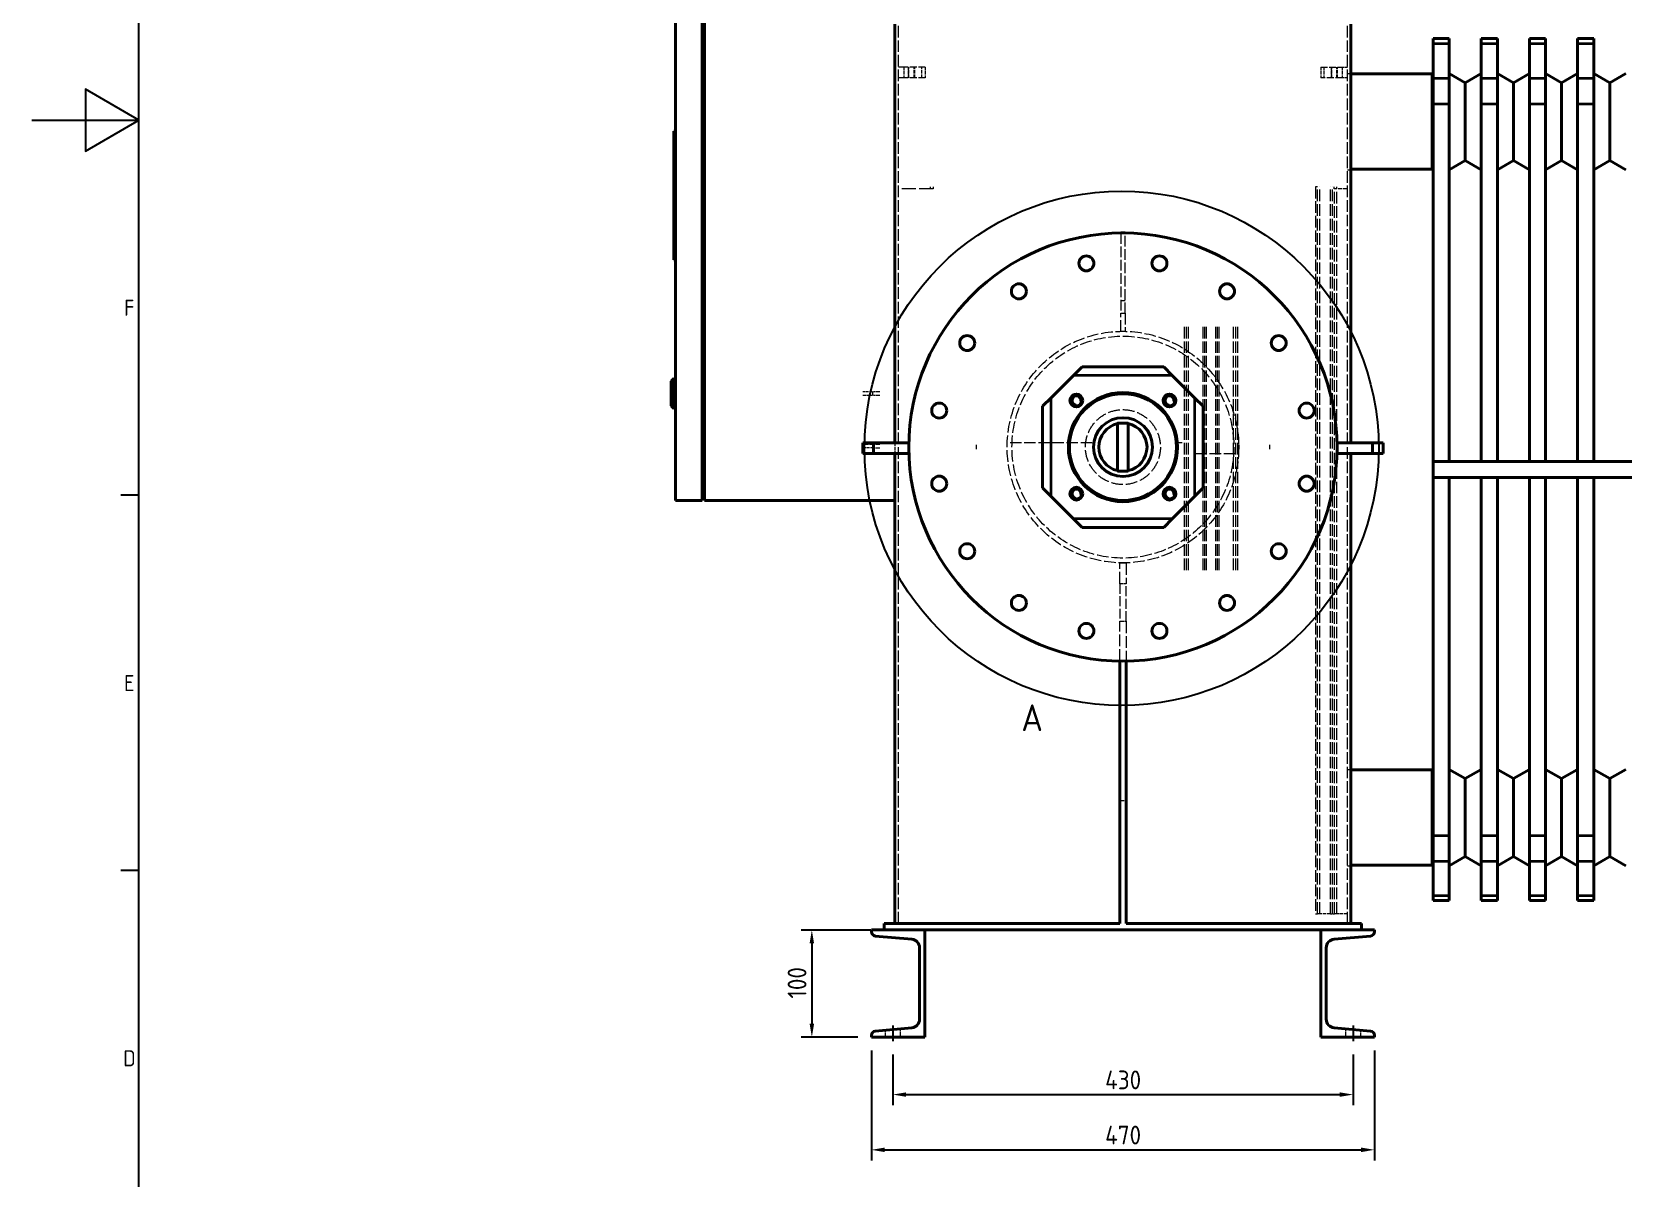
# Model space of a CAD drawing. Header units: millimetres. Extents: x 0 to 5945, y 0 to 4205.
# Drawn here: x 0 to 1487, y 1114 to 2185 of the extents above; entities that cross this region are included whole.
import ezdxf

# ---------------------------------------------------------------- set-up
doc = ezdxf.new("R2010")
doc.units = ezdxf.units.MM
doc.header["$LTSCALE"] = 5
doc.linetypes.add('CHAIN', pattern=[0.3543, 0.2362, -0.0295, 0.0591, -0.0295])
doc.linetypes.add('DASHED', pattern=[0.2067, 0.1654, -0.0413])
doc.layers.get('0').update_dxf_attribs({"color": 3, "lineweight": 25})
for name, color, linetype, lineweight in [('가려진 것(ISO)', 2, 'DASHED', 18), ('가려진 좁은 것(ISO)', 2, 'DASHED', 18), ('가시적인 것(ISO)', 3, 'Continuous', 40), ('가시적인 좁은 것(ISO)', 3, 'Continuous', 35), ('경계(ISO)', 7, 'Continuous', 25), ('상세 경계(JIS)', 7, 'Continuous', 25), ('중심선(ISO)', 1, 'Continuous', 25), ('치수(ISO)', 2, 'Continuous', 25)]:
    doc.layers.add(name, color=color, linetype=linetype, lineweight=lineweight)
doc.styles.add('문자 텍스트_PSTEK_POSCO', font='isocp.shx')
doc.styles.add('부품번호텍스트_PSTEK_POSCO', font='isocp.shx')
doc.styles.add('치수 텍스트_PSTEK_POSCO', font='isocp.shx')
doc.dimstyles.new('치수_PSTEK_POSCO', dxfattribs={"dimscale": 5, "dimtxt": 3.5, "dimasz": 2.5, "dimexe": 2, "dimexo": 2.5, "dimgap": 1, "dimtad": 1, "dimrnd": 1e-08, "dimdsep": 46, "dimtxsty": '치수 텍스트_PSTEK_POSCO', "dimcen": 0.09, "dimdle": 10, "dimclrd": 7, "dimclre": 7, "dimclrt": 2, "dimadec": 1, "dimazin": 2, "dimtfac": 1, "dimtmove": 0, "dimatfit": 3, "dimfxl": 0, "dimtolj": 1, "dimlwd": -1, "dimlwe": -1, "dimarcsym": 0})

# ---------------------------------------------------------------- blocks, each defined once
blk = doc.blocks.new('경계 Default Border')
at = {"layer": '경계(ISO)'}
for p, q in [((20, 350.42), (16.6, 350.42)), ((20, 280.33), (16.6, 280.33))]:
    blk.add_line(p, q, dxfattribs=at)
at = {"layer": '경계(ISO)', "flags": 128}
for points in [[(20, 20), (20, 821), (1169, 821), (1169, 20), (20, 20)], [(0, 420.5), (20, 420.5), (10, 426.27), (10, 414.73), (20, 420.5)]]:
    blk.add_lwpolyline(points, dxfattribs=at)
at = {"layer": '경계(ISO)', "color": 2, "char_height": 3, "attachment_point": 7, "style": '문자 텍스트_PSTEK_POSCO'}
for s, insert in [('F', (17.24, 383.96)), ('E', (17.24, 313.85)), ('D', (17.08, 243.76))]:
    blk.add_mtext(s, dxfattribs=dict(at, insert=insert))
blk = doc.blocks.new('*D30')
at = {"layer": 'Defpoints', "color": 0, "transparency": 16777216}
for p in [(784.3, 1246.1), (1254.3, 1246.1), (1254.3, 1140.8)]:
    blk.add_point(p, dxfattribs=at)
at = {"layer": '치수(ISO)', "color": 7, "transparency": 16777216}
for p, q in [((784.3, 1233.6), (784.3, 1130.8)), ((1254.3, 1233.6), (1254.3, 1130.8)), ((796.8, 1140.8), (1241.8, 1140.8))]:
    blk.add_line(p, q, dxfattribs=at)
for points in [[(796.8, 1142.9), (796.8, 1138.7), (784.3, 1140.8)], [(1241.8, 1142.9), (1241.8, 1138.7), (1254.3, 1140.8)]]:
    blk.add_solid(points, dxfattribs=at)
at = {"layer": '치수(ISO)', "color": 2, "transparency": 16777216, "insert": (1002.7, 1154.6), "char_height": 17.5, "attachment_point": 4, "style": '치수 텍스트_PSTEK_POSCO'}
blk.add_mtext('\\A1;470', dxfattribs=at)
blk = doc.blocks.new('*D31')
at = {"layer": 'Defpoints', "color": 0, "transparency": 16777216}
for p in [(796.3, 1346.1), (728.7, 1246.1), (784.3, 1246.1)]:
    blk.add_point(p, dxfattribs=at)
at = {"layer": '치수(ISO)', "color": 7, "transparency": 16777216}
for p, q in [((783.8, 1346.1), (718.7, 1346.1)), ((728.7, 1333.6), (728.7, 1258.6)), ((771.8, 1246.1), (718.7, 1246.1))]:
    blk.add_line(p, q, dxfattribs=at)
for points in [[(726.6, 1333.6), (730.8, 1333.6), (728.7, 1346.1)], [(726.6, 1258.6), (730.8, 1258.6), (728.7, 1246.1)]]:
    blk.add_solid(points, dxfattribs=at)
at = {"layer": '치수(ISO)', "color": 2, "transparency": 16777216, "insert": (714.9, 1282.1), "char_height": 17.5, "attachment_point": 4, "rotation": 90, "style": '치수 텍스트_PSTEK_POSCO'}
blk.add_mtext('\\A1;100', dxfattribs=at)
blk = doc.blocks.new('2dDetail0')
at = {"layer": '상세 경계(JIS)'}
blk.add_circle((203.61, 359.2), 48.05, dxfattribs=at)
at = {"layer": '상세 경계(JIS)', "insert": (184.88, 306.36), "char_height": 5, "attachment_point": 7, "style": '부품번호텍스트_PSTEK_POSCO'}
blk.add_mtext('A', dxfattribs=at)
blk = doc.blocks.new('*D62')
at = {"layer": 'Defpoints', "color": 0, "transparency": 16777216}
for p in [(804.3, 1242.4), (1234.3, 1242.4), (1234.3, 1192.4)]:
    blk.add_point(p, dxfattribs=at)
at = {"layer": '치수(ISO)', "color": 7, "transparency": 16777216}
for p, q in [((804.3, 1229.9), (804.3, 1182.4)), ((1234.3, 1229.9), (1234.3, 1182.4)), ((816.8, 1192.4), (1221.8, 1192.4))]:
    blk.add_line(p, q, dxfattribs=at)
for points in [[(816.8, 1194.5), (816.8, 1190.3), (804.3, 1192.4)], [(1221.8, 1194.5), (1221.8, 1190.3), (1234.3, 1192.4)]]:
    blk.add_solid(points, dxfattribs=at)
at = {"layer": '치수(ISO)', "color": 2, "transparency": 16777216, "insert": (1002.7, 1206.1), "char_height": 17.5, "attachment_point": 4, "style": '치수 텍스트_PSTEK_POSCO'}
blk.add_mtext('\\A1;430', dxfattribs=at)

msp = doc.modelspace()

# ---------------------------------------------------------------- linework, layer by layer
at = {"layer": '가려진 것(ISO)', "ltscale": 13.127787}
for p, q in [((809.524, 1352.126), (809.524, 2356.126)), ((1229.124, 1352.126), (1229.124, 2356.126))]:
    msp.add_line(p, q, dxfattribs=at)
at = {"layer": '가려진 것(ISO)', "ltscale": 2.693548}
for p, q in [((814.524, 2152.126), (809.524, 2152.126)), ((814.524, 2142.126), (809.524, 2142.126)), ((1224.124, 2152.126), (1229.124, 2152.126)), ((1229.124, 2142.126), (1224.124, 2142.126))]:
    msp.add_line(p, q, dxfattribs=at)
at = {"layer": '가려진 것(ISO)', "ltscale": 7.618686}
for p, q in [((834.524, 2152.126), (814.524, 2152.126)), ((834.524, 2142.126), (814.524, 2142.126)), ((1204.124, 2152.126), (1224.124, 2152.126)), ((1224.124, 2142.126), (1204.124, 2142.126))]:
    msp.add_line(p, q, dxfattribs=at)
at = {"layer": '가려진 것(ISO)', "ltscale": 3.809293}
for p, q in [((814.524, 2152.126), (814.524, 2142.126)), ((818.824, 2152.126), (818.824, 2142.126)), ((819.366, 2142.126), (819.366, 2152.126)), ((824.283, 2142.126), (824.283, 2152.126)), ((824.824, 2142.126), (824.824, 2152.126)), ((831.524, 2142.126), (831.524, 2152.126)), ((834.524, 2152.126), (834.524, 2142.126)), ((1204.124, 2152.126), (1204.124, 2142.126)), ((1207.124, 2152.126), (1207.124, 2142.126)), ((1213.824, 2152.126), (1213.824, 2142.126)), ((1214.366, 2142.126), (1214.366, 2152.126)), ((1219.283, 2142.126), (1219.283, 2152.126)), ((1219.824, 2142.126), (1219.824, 2152.126)), ((1224.124, 2152.126), (1224.124, 2142.126)), ((806.324, 1801.126), (806.324, 1791.126)), ((1213.124, 1361.326), (1203.124, 1361.326)), ((1229.124, 1361.326), (1219.124, 1361.326))]:
    msp.add_line(p, q, dxfattribs=at)
at = {"layer": '가려진 것(ISO)', "ltscale": 1.218906}
for p, q in [((1229.124, 2146.126), (1232.324, 2146.126)), ((1229.124, 2056.126), (1232.324, 2056.126)), ((1229.124, 1496.126), (1232.324, 1496.126)), ((1229.124, 1406.126), (1232.324, 1406.126))]:
    msp.add_line(p, q, dxfattribs=at)
at = {"layer": '가려진 것(ISO)', "ltscale": 15.740638}
msp.add_line((842.06, 2038.326), (809.524, 2038.326), dxfattribs=at)
at = {"layer": '가려진 것(ISO)', "ltscale": 0.761779}
for p, q in [((842.06, 2040.326), (842.06, 2038.326)), ((1201.124, 2040.326), (1199.124, 2040.326)), ((1216.588, 2038.326), (1216.588, 2040.326)), ((1017.324, 1905.276), (1019.324, 1905.276)), ((1019.324, 1905.276), (1021.324, 1905.276)), ((1127.474, 1799.126), (1127.474, 1797.126)), ((1127.474, 1797.126), (1127.474, 1795.126)), ((1199.124, 1361.326), (1201.124, 1361.326))]:
    msp.add_line(p, q, dxfattribs=at)
at = {"layer": '가려진 것(ISO)', "ltscale": 13.139816}
for p, q in [((1199.124, 2040.326), (1199.124, 1361.326)), ((1201.124, 1361.326), (1201.124, 2040.326)), ((1215.124, 1361.326), (1215.124, 2040.326))]:
    msp.add_line(p, q, dxfattribs=at)
at = {"layer": '가려진 것(ISO)', "ltscale": 4.775317}
msp.add_line((1229.124, 2038.326), (1216.588, 2038.326), dxfattribs=at)
at = {"layer": '가려진 것(ISO)', "ltscale": 13.101112}
msp.add_line((1217.124, 1361.326), (1217.124, 2038.326), dxfattribs=at)
at = {"layer": '가려진 것(ISO)', "ltscale": 12.093211}
for p, q in [((1017.324, 1997.116), (1017.324, 1922.126)), ((1021.324, 1922.126), (1021.324, 1997.116))]:
    msp.add_line(p, q, dxfattribs=at)
at = {"layer": '가려진 것(ISO)', "ltscale": 1.523657}
for p, q in [((1017.324, 1933.939), (1021.324, 1933.939)), ((1017.324, 1922.126), (1021.324, 1922.126)), ((882.512, 1795.126), (882.512, 1799.126)), ((1156.137, 1799.126), (1156.137, 1795.126))]:
    msp.add_line(p, q, dxfattribs=at)
at = {"layer": '가려진 것(ISO)', "ltscale": 12.65211}
for p, q in [((1017.324, 1905.276), (1017.324, 1922.126)), ((1021.324, 1922.126), (1021.324, 1905.276))]:
    msp.add_line(p, q, dxfattribs=at)
at = {"layer": '가려진 것(ISO)', "ltscale": 13.090868}
for p, q in [((1076.724, 1682.126), (1076.724, 1912.126)), ((1078.724, 1682.126), (1078.724, 1912.126)), ((1094.224, 1682.126), (1094.224, 1912.126)), ((1095.824, 1682.126), (1095.824, 1912.126)), ((1107.624, 1682.126), (1107.624, 1912.126)), ((1109.224, 1682.126), (1109.224, 1912.126)), ((1124.724, 1682.126), (1124.724, 1912.126)), ((1126.724, 1682.126), (1126.724, 1912.126))]:
    msp.add_line(p, q, dxfattribs=at)
at = {"layer": '가려진 것(ISO)', "ltscale": 3.428354}
for p, q in [((785.324, 1848.626), (776.324, 1848.626)), ((776.324, 1845.626), (785.324, 1845.626)), ((785.324, 1799.626), (776.324, 1799.626)), ((776.324, 1796.626), (785.324, 1796.626))]:
    msp.add_line(p, q, dxfattribs=at)
at = {"layer": '가려진 것(ISO)', "ltscale": 1.795034}
for p, q in [((785.324, 1848.626), (785.324, 1845.626)), ((785.324, 1799.626), (785.324, 1796.626))]:
    msp.add_line(p, q, dxfattribs=at)
at = {"layer": '가려진 것(ISO)', "ltscale": 2.285536}
for p, q in [((792.324, 1848.708), (786.324, 1848.708)), ((786.324, 1845.544), (792.324, 1845.544)), ((792.324, 1799.708), (786.324, 1799.708)), ((786.324, 1796.544), (792.324, 1796.544)), ((1022.324, 1669.573), (1016.324, 1669.573)), ((1016.324, 1634.573), (1022.324, 1634.573)), ((1016.324, 1467.054), (1022.324, 1467.054))]:
    msp.add_line(p, q, dxfattribs=at)
at = {"layer": '가려진 것(ISO)', "ltscale": 12.78439}
msp.add_line((990.524, 1801.126), (911.248, 1801.126), dxfattribs=at)
at = {"layer": '가려진 것(ISO)', "ltscale": 1.714127}
msp.add_line((1074.524, 1801.126), (1070.024, 1801.126), dxfattribs=at)
at = {"layer": '가려진 것(ISO)', "ltscale": 13.153826}
msp.add_line((1086.524, 1791.126), (1127.308, 1791.126), dxfattribs=at)
at = {"layer": '가려진 것(ISO)', "ltscale": 1.142718}
for p, q in [((1016.324, 1688.976), (1019.324, 1688.976)), ((1019.324, 1688.976), (1022.324, 1688.976))]:
    msp.add_line(p, q, dxfattribs=at)
at = {"layer": '가려진 것(ISO)', "ltscale": 13.481277}
for p, q in [((1016.324, 1669.573), (1016.324, 1688.976)), ((1022.324, 1688.976), (1022.324, 1669.573))]:
    msp.add_line(p, q, dxfattribs=at)
at = {"layer": '가려진 것(ISO)', "ltscale": 11.288502}
for p, q in [((1016.324, 1669.573), (1016.324, 1634.573)), ((1022.324, 1634.573), (1022.324, 1669.573))]:
    msp.add_line(p, q, dxfattribs=at)
at = {"layer": '가려진 것(ISO)', "ltscale": 13.471657}
for p, q in [((1016.324, 1597.149), (1016.324, 1634.573)), ((1022.324, 1634.573), (1022.324, 1597.149))]:
    msp.add_line(p, q, dxfattribs=at)
at = {"layer": '가려진 것(ISO)', "ltscale": 1.196656}
for p, q in [((1203.124, 1361.326), (1201.124, 1361.326)), ((1219.124, 1361.326), (1217.124, 1361.326))]:
    msp.add_line(p, q, dxfattribs=at)
at = {"layer": '가려진 것(ISO)', "ltscale": 2.393412}
msp.add_line((1213.124, 1361.326), (1217.124, 1361.326), dxfattribs=at)
at = {"layer": '가려진 것(ISO)', "ltscale": 2.457011}
for p, q in [((797.324, 1252.576), (797.324, 1246.126)), ((1241.324, 1252.576), (1241.324, 1246.126))]:
    msp.add_line(p, q, dxfattribs=at)
at = {"layer": '가려진 것(ISO)', "ltscale": 2.923601}
for p, q in [((811.324, 1253.801), (811.324, 1246.126)), ((1227.324, 1253.801), (1227.324, 1246.126))]:
    msp.add_line(p, q, dxfattribs=at)
at = {"layer": '가려진 것(ISO)', "ltscale": 13.150004}
msp.add_circle((1019.324, 1797.126), 108.15, dxfattribs=at)
at = {"layer": '가려진 것(ISO)', "ltscale": 13.127966}
msp.add_circle((1019.324, 1797.126), 103.65, dxfattribs=at)
at = {"layer": '가려진 것(ISO)', "ltscale": 13.298953}
msp.add_circle((1019.324, 1797.126), 35, dxfattribs=at)
at = {"layer": '가려진 좁은 것(ISO)', "ltscale": 0.761779}
for p, q in [((839.524, 2038.326), (839.524, 2040.326)), ((1219.124, 2038.326), (1219.124, 2040.326))]:
    msp.add_line(p, q, dxfattribs=at)
at = {"layer": '가려진 좁은 것(ISO)', "ltscale": 13.139816}
for p, q in [((1203.124, 1361.326), (1203.124, 2040.326)), ((1213.124, 1361.326), (1213.124, 2040.326))]:
    msp.add_line(p, q, dxfattribs=at)
at = {"layer": '가려진 좁은 것(ISO)', "ltscale": 13.101112}
msp.add_line((1219.124, 1361.326), (1219.124, 2038.326), dxfattribs=at)
at = {"layer": '가려진 좁은 것(ISO)', "ltscale": 13.090868}
for p, q in [((1080.724, 1682.126), (1080.724, 1912.126)), ((1097.424, 1682.126), (1097.424, 1912.126)), ((1106.024, 1682.126), (1106.024, 1912.126)), ((1122.724, 1682.126), (1122.724, 1912.126))]:
    msp.add_line(p, q, dxfattribs=at)
at = {"layer": '가시적인 것(ISO)'}
for p, q in [((601.324, 1747.126), (601.324, 2317.126)), ((626.324, 1747.126), (626.324, 2317.126)), ((628.324, 1747.126), (628.324, 2317.126)), ((806.324, 1801.126), (806.324, 2192.126)), ((1232.324, 1801.126), (1232.324, 2192.126)), ((1309.124, 2178.626), (1309.124, 2173.998)), ((1324.124, 2178.626), (1309.124, 2178.626)), ((1309.124, 2141.696), (1309.124, 2173.998)), ((1324.124, 2173.998), (1324.124, 2178.626)), ((1324.124, 2173.998), (1324.124, 2141.696)), ((1354.124, 2178.626), (1354.124, 2173.998)), ((1369.124, 2178.626), (1354.124, 2178.626)), ((1354.124, 2141.696), (1354.124, 2173.998)), ((1369.124, 2173.998), (1369.124, 2178.626)), ((1369.124, 2173.998), (1369.124, 2141.696)), ((1399.124, 2178.626), (1399.124, 2173.998)), ((1414.124, 2178.626), (1399.124, 2178.626)), ((1399.124, 2141.696), (1399.124, 2173.998)), ((1414.124, 2173.998), (1414.124, 2178.626)), ((1414.124, 2173.998), (1414.124, 2141.696)), ((1444.124, 2178.626), (1444.124, 2173.998)), ((1459.124, 2178.626), (1444.124, 2178.626)), ((1444.124, 2141.696), (1444.124, 2173.998)), ((1459.124, 2173.998), (1459.124, 2178.626)), ((1459.124, 2173.998), (1459.124, 2141.696)), ((1308.345, 2145.676), (1232.324, 2145.676)), ((1308.345, 2145.676), (1309.124, 2146.126)), ((1308.345, 2056.576), (1308.345, 2145.676)), ((1309.124, 2141.696), (1309.124, 2117.854)), ((1339.124, 2137.466), (1324.124, 2146.126)), ((1324.124, 2117.854), (1324.124, 2141.696)), ((1339.124, 2137.466), (1354.124, 2146.126)), ((1354.124, 2141.696), (1354.124, 2117.854)), ((1384.124, 2137.466), (1369.124, 2146.126)), ((1369.124, 2117.854), (1369.124, 2141.696)), ((1384.124, 2137.466), (1399.124, 2146.126)), ((1399.124, 2141.696), (1399.124, 2117.854)), ((1429.124, 2137.466), (1414.124, 2146.126)), ((1414.124, 2117.854), (1414.124, 2141.696)), ((1429.124, 2137.466), (1444.124, 2146.126)), ((1444.124, 2141.696), (1444.124, 2117.854)), ((1474.124, 2137.466), (1459.124, 2146.126)), ((1459.124, 2117.854), (1459.124, 2141.696)), ((1474.124, 2137.466), (1489.124, 2146.126)), ((1339.124, 2064.786), (1339.124, 2137.466)), ((1384.124, 2064.786), (1384.124, 2137.466)), ((1429.124, 2064.786), (1429.124, 2137.466)), ((1474.124, 2064.786), (1474.124, 2137.466)), ((1309.124, 1783.626), (1309.124, 2117.854)), ((1324.124, 2117.854), (1324.124, 1783.626)), ((1354.124, 1783.626), (1354.124, 2117.854)), ((1369.124, 2117.854), (1369.124, 1783.626)), ((1399.124, 1783.626), (1399.124, 2117.854)), ((1414.124, 2117.854), (1414.124, 1783.626)), ((1444.124, 1783.626), (1444.124, 2117.854)), ((1459.124, 2117.854), (1459.124, 1783.626)), ((599.824, 2087.126), (599.814, 2087.126)), ((599.814, 2083.74), (599.814, 2087.126)), ((599.824, 2083.74), (599.814, 2083.74)), ((599.814, 1980.513), (599.814, 2083.74)), ((599.824, 2092.126), (599.824, 1972.126)), ((599.824, 2092.126), (601.324, 2092.126)), ((1308.345, 2056.576), (1232.324, 2056.576)), ((1308.345, 2056.576), (1309.124, 2056.126)), ((1339.124, 2064.786), (1324.124, 2056.126)), ((1339.124, 2064.786), (1354.124, 2056.126)), ((1384.124, 2064.786), (1369.124, 2056.126)), ((1384.124, 2064.786), (1399.124, 2056.126)), ((1429.124, 2064.786), (1414.124, 2056.126)), ((1429.124, 2064.786), (1444.124, 2056.126)), ((1474.124, 2064.786), (1459.124, 2056.126)), ((1474.124, 2064.786), (1489.124, 2056.126)), ((1019.324, 1997.126), (1017.324, 1997.126)), ((1017.324, 1997.116), (1017.324, 1997.126)), ((1021.324, 1997.126), (1019.324, 1997.126)), ((1021.324, 1997.126), (1021.324, 1997.116)), ((599.824, 1980.513), (599.814, 1980.513)), ((599.814, 1977.126), (599.814, 1980.513)), ((599.824, 1977.126), (599.814, 1977.126)), ((599.824, 1972.126), (601.324, 1972.126)), ((597.324, 1858.626), (599.824, 1861.126)), ((597.324, 1835.626), (597.324, 1858.626)), ((599.824, 1861.126), (599.824, 1833.126)), ((601.324, 1861.126), (599.824, 1861.126)), ((973.187, 1864.126), (952.324, 1843.263)), ((973.187, 1864.126), (981.187, 1872.126)), ((1057.461, 1872.126), (981.187, 1872.126)), ((1057.461, 1872.126), (1065.461, 1864.126)), ((1086.324, 1843.263), (1065.461, 1864.126)), ((626.324, 1856.626), (626.609, 1856.626)), ((628.324, 1856.154), (626.324, 1856.621)), ((626.324, 1849.006), (626.738, 1848.909)), ((626.324, 1847.626), (626.602, 1847.626)), ((626.324, 1846.626), (626.602, 1846.626)), ((626.324, 1845.246), (626.738, 1845.343)), ((626.602, 1847.626), (626.602, 1846.626)), ((626.611, 1856.626), (626.609, 1856.626)), ((628.324, 1855.757), (626.738, 1848.909)), ((626.738, 1845.343), (628.324, 1838.496)), ((597.324, 1835.626), (599.824, 1833.126)), ((601.324, 1833.126), (599.824, 1833.126)), ((628.324, 1838.099), (626.324, 1837.632)), ((626.324, 1837.626), (626.609, 1837.626)), ((626.611, 1837.626), (626.609, 1837.626)), ((944.324, 1835.263), (952.324, 1843.263)), ((944.324, 1758.989), (944.324, 1835.263)), ((1086.324, 1843.263), (1094.324, 1835.263)), ((1094.324, 1835.263), (1094.324, 1758.989)), ((1024.324, 1819.626), (1014.324, 1819.626)), ((1014.324, 1774.626), (1014.324, 1819.626)), ((1024.324, 1819.626), (1024.324, 1774.626)), ((786.324, 1801.126), (776.324, 1801.126)), ((776.324, 1801.126), (776.324, 1791.126)), ((786.324, 1791.126), (786.324, 1801.126)), ((819.364, 1801.126), (786.324, 1801.126)), ((819.324, 1799.126), (819.334, 1799.126)), ((819.324, 1799.126), (819.324, 1797.126)), ((1252.324, 1801.126), (1219.284, 1801.126)), ((1219.314, 1799.126), (1219.324, 1799.126)), ((1219.324, 1797.126), (1219.324, 1799.126)), ((1262.324, 1801.126), (1252.324, 1801.126)), ((1252.324, 1801.126), (1252.324, 1791.126)), ((1262.324, 1791.126), (1262.324, 1801.126)), ((776.324, 1791.126), (786.324, 1791.126)), ((819.414, 1791.126), (786.324, 1791.126)), ((806.324, 1352.126), (806.324, 1791.126)), ((819.324, 1797.126), (819.324, 1795.126)), ((819.334, 1795.126), (819.324, 1795.126)), ((1252.324, 1791.126), (1219.234, 1791.126)), ((1219.324, 1795.126), (1219.314, 1795.126)), ((1219.324, 1795.126), (1219.324, 1797.126)), ((1232.324, 1352.126), (1232.324, 1791.126)), ((1252.324, 1791.126), (1262.324, 1791.126)), ((628.324, 1777.126), (626.324, 1777.126)), ((1024.324, 1774.626), (1014.324, 1774.626)), ((1309.124, 1783.626), (1309.124, 1768.626)), ((1549.124, 1783.626), (1309.124, 1783.626)), ((952.324, 1750.989), (944.324, 1758.989)), ((1094.324, 1758.989), (1086.324, 1750.989)), ((1309.124, 1434.399), (1309.124, 1768.626)), ((1309.124, 1768.626), (1549.124, 1768.626)), ((1324.124, 1768.626), (1324.124, 1434.399)), ((1354.124, 1434.399), (1354.124, 1768.626)), ((1369.124, 1768.626), (1369.124, 1434.399)), ((1399.124, 1434.399), (1399.124, 1768.626)), ((1414.124, 1768.626), (1414.124, 1434.399)), ((1444.124, 1434.399), (1444.124, 1768.626)), ((1459.124, 1768.626), (1459.124, 1434.399)), ((626.324, 1747.126), (601.324, 1747.126)), ((806.324, 1747.126), (628.324, 1747.126)), ((952.324, 1750.989), (973.187, 1730.126)), ((1065.461, 1730.126), (1086.324, 1750.989)), ((981.187, 1722.126), (973.187, 1730.126)), ((1065.461, 1730.126), (1057.461, 1722.126)), ((1057.461, 1722.126), (981.187, 1722.126)), ((1016.324, 1352.126), (1016.324, 1597.149)), ((1022.324, 1597.149), (1022.324, 1352.126)), ((1308.345, 1495.676), (1232.324, 1495.676)), ((1308.345, 1495.676), (1309.124, 1496.126)), ((1308.345, 1406.576), (1308.345, 1495.676)), ((1339.124, 1487.466), (1324.124, 1496.126)), ((1339.124, 1487.466), (1354.124, 1496.126)), ((1339.124, 1414.786), (1339.124, 1487.466)), ((1384.124, 1487.466), (1369.124, 1496.126)), ((1384.124, 1487.466), (1399.124, 1496.126)), ((1384.124, 1414.786), (1384.124, 1487.466)), ((1429.124, 1487.466), (1414.124, 1496.126)), ((1429.124, 1487.466), (1444.124, 1496.126)), ((1429.124, 1414.786), (1429.124, 1487.466)), ((1474.124, 1487.466), (1459.124, 1496.126)), ((1474.124, 1487.466), (1489.124, 1496.126)), ((1474.124, 1414.786), (1474.124, 1487.466)), ((1309.124, 1434.399), (1309.124, 1410.556)), ((1324.124, 1410.556), (1324.124, 1434.399)), ((1354.124, 1434.399), (1354.124, 1410.556)), ((1369.124, 1410.556), (1369.124, 1434.399)), ((1399.124, 1434.399), (1399.124, 1410.556)), ((1414.124, 1410.556), (1414.124, 1434.399)), ((1444.124, 1434.399), (1444.124, 1410.556)), ((1459.124, 1410.556), (1459.124, 1434.399)), ((1339.124, 1414.786), (1324.124, 1406.126)), ((1339.124, 1414.786), (1354.124, 1406.126)), ((1384.124, 1414.786), (1369.124, 1406.126)), ((1384.124, 1414.786), (1399.124, 1406.126)), ((1429.124, 1414.786), (1414.124, 1406.126)), ((1429.124, 1414.786), (1444.124, 1406.126)), ((1474.124, 1414.786), (1459.124, 1406.126)), ((1474.124, 1414.786), (1489.124, 1406.126)), ((1308.345, 1406.576), (1232.324, 1406.576)), ((1308.345, 1406.576), (1309.124, 1406.126)), ((1309.124, 1378.255), (1309.124, 1410.556)), ((1324.124, 1410.556), (1324.124, 1378.255)), ((1354.124, 1378.255), (1354.124, 1410.556)), ((1369.124, 1410.556), (1369.124, 1378.255)), ((1399.124, 1378.255), (1399.124, 1410.556)), ((1414.124, 1410.556), (1414.124, 1378.255)), ((1444.124, 1378.255), (1444.124, 1410.556)), ((1459.124, 1410.556), (1459.124, 1378.255)), ((1309.124, 1378.255), (1309.124, 1373.626)), ((1324.124, 1373.626), (1309.124, 1373.626)), ((1324.124, 1373.626), (1324.124, 1378.255)), ((1354.124, 1378.255), (1354.124, 1373.626)), ((1369.124, 1373.626), (1354.124, 1373.626)), ((1369.124, 1373.626), (1369.124, 1378.255)), ((1399.124, 1378.255), (1399.124, 1373.626)), ((1414.124, 1373.626), (1399.124, 1373.626)), ((1414.124, 1373.626), (1414.124, 1378.255)), ((1444.124, 1378.255), (1444.124, 1373.626)), ((1459.124, 1373.626), (1444.124, 1373.626)), ((1459.124, 1373.626), (1459.124, 1378.255)), ((784.324, 1346.126), (834.324, 1346.126)), ((784.324, 1344.479), (784.324, 1346.126)), ((822.021, 1337.515), (787.975, 1340.494)), ((1016.324, 1352.126), (796.324, 1352.126)), ((796.324, 1346.126), (796.324, 1352.126)), ((834.324, 1346.126), (1204.324, 1346.126)), ((834.324, 1346.126), (834.324, 1246.126)), ((1242.324, 1352.126), (1022.324, 1352.126)), ((1204.324, 1246.126), (1204.324, 1346.126)), ((1204.324, 1346.126), (1254.324, 1346.126)), ((1250.673, 1340.494), (1216.627, 1337.515)), ((1242.324, 1346.126), (1242.324, 1352.126)), ((1254.324, 1346.126), (1254.324, 1344.479)), ((829.324, 1262.707), (829.324, 1329.546)), ((1209.324, 1329.546), (1209.324, 1262.707)), ((787.975, 1251.758), (822.021, 1254.737)), ((1216.627, 1254.737), (1250.673, 1251.758)), ((784.324, 1246.126), (784.324, 1247.774)), ((834.324, 1246.126), (784.324, 1246.126)), ((1254.324, 1246.126), (1204.324, 1246.126)), ((1254.324, 1247.774), (1254.324, 1246.126))]:
    msp.add_line(p, q, dxfattribs=at)
for centre, radius in [((1019.324, 1797.126), 200), ((985.183, 1968.764), 7), ((1053.465, 1968.764), 7), ((922.099, 1942.633), 7), ((1116.549, 1942.633), 7), ((873.817, 1894.351), 7), ((1164.831, 1894.351), 7), ((1019.324, 1797.126), 51), ((975.837, 1840.613), 6), ((975.837, 1840.613), 5), ((1062.811, 1840.613), 6), ((1062.811, 1840.613), 5), ((847.687, 1831.267), 7), ((1190.962, 1831.267), 7), ((1019.324, 1797.126), 27.5), ((847.687, 1762.985), 7), ((1190.962, 1762.985), 7), ((975.837, 1753.639), 6), ((975.837, 1753.639), 5), ((1062.811, 1753.639), 6), ((1062.811, 1753.639), 5), ((873.817, 1699.901), 7), ((1164.831, 1699.901), 7), ((922.099, 1651.619), 7), ((1116.549, 1651.619), 7), ((985.183, 1625.489), 7), ((1053.465, 1625.489), 7)]:
    msp.add_circle(centre, radius, dxfattribs=at)
for centre, radius, start, end in [((1019.324, 1797.126), 22.5, 102.839588, 257.160412), ((1019.324, 1797.126), 22.5, 282.839588, 77.160412), ((788.324, 1344.479), 4, 180, 265), ((1250.324, 1344.479), 4, 275, 0), ((821.324, 1329.546), 8, 0, 85), ((1217.324, 1329.546), 8, 95, 180), ((788.324, 1247.774), 4, 95, 180), ((821.324, 1262.707), 8, 275, 0), ((1217.324, 1262.707), 8, 180, 265), ((1250.324, 1247.774), 4, 0, 85)]:
    msp.add_arc(centre, radius, start, end, dxfattribs=at)
for points in [[(626.738, 1848.909), (626.648, 1848.488), (626.602, 1848.057), (626.602, 1847.626)], [(626.602, 1846.626), (626.602, 1846.195), (626.648, 1845.764), (626.738, 1845.343)], [(626.609, 1856.626), (626.609, 1856.602), (626.612, 1856.577), (626.617, 1856.552)], [(626.609, 1837.626), (626.609, 1837.651), (626.612, 1837.675), (626.617, 1837.7)]]:
    msp.add_open_spline(points, degree=3, dxfattribs=at)
at = {"layer": '가시적인 좁은 것(ISO)'}
for p, q in [((1309.124, 2173.998), (1324.124, 2173.998)), ((1354.124, 2173.998), (1369.124, 2173.998)), ((1399.124, 2173.998), (1414.124, 2173.998)), ((1444.124, 2173.998), (1459.124, 2173.998)), ((1309.124, 2141.696), (1324.124, 2141.696)), ((1354.124, 2141.696), (1369.124, 2141.696)), ((1399.124, 2141.696), (1414.124, 2141.696)), ((1444.124, 2141.696), (1459.124, 2141.696)), ((1309.124, 2117.854), (1324.124, 2117.854)), ((1354.124, 2117.854), (1369.124, 2117.854)), ((1399.124, 2117.854), (1414.124, 2117.854)), ((1444.124, 2117.854), (1459.124, 2117.854)), ((1065.461, 1864.126), (973.187, 1864.126)), ((952.324, 1750.989), (952.324, 1843.263)), ((1086.324, 1843.263), (1086.324, 1750.989)), ((1065.461, 1730.126), (973.187, 1730.126)), ((1309.124, 1434.399), (1324.124, 1434.399)), ((1354.124, 1434.399), (1369.124, 1434.399)), ((1399.124, 1434.399), (1414.124, 1434.399)), ((1444.124, 1434.399), (1459.124, 1434.399)), ((1309.124, 1410.556), (1324.124, 1410.556)), ((1354.124, 1410.556), (1369.124, 1410.556)), ((1399.124, 1410.556), (1414.124, 1410.556)), ((1444.124, 1410.556), (1459.124, 1410.556)), ((1309.124, 1378.255), (1324.124, 1378.255)), ((1354.124, 1378.255), (1369.124, 1378.255)), ((1399.124, 1378.255), (1414.124, 1378.255)), ((1444.124, 1378.255), (1459.124, 1378.255))]:
    msp.add_line(p, q, dxfattribs=at)
msp.add_circle((1019.324, 1797.126), 49.763, dxfattribs=at)
for centre in [(975.837, 1840.613), (1062.811, 1840.613), (975.837, 1753.639), (1062.811, 1753.639)]:
    msp.add_arc(centre, 4.103, 350, 260, dxfattribs=at)
at = {"layer": '중심선(ISO)', "linetype": 'CHAIN', "ltscale": 3.236304}
for p, q in [((804.324, 1256.939), (804.324, 1242.376)), ((1234.324, 1256.939), (1234.324, 1242.376))]:
    msp.add_line(p, q, dxfattribs=at)

# ---------------------------------------------------------------- block references
at = {"xscale": 5, "yscale": 5, "zscale": 5}
msp.add_blockref('경계 Default Border', (0, 0), dxfattribs=at)
at = {"layer": '상세 경계(JIS)', "xscale": 5, "yscale": 5, "zscale": 5}
msp.add_blockref('2dDetail0', (0, 0), dxfattribs=at)

# ---------------------------------------------------------------- dimensions: what is measured, and where the dimension line sits
at = {"layer": '치수(ISO)', "color": 7}
for base, p1, p2, angle, picture, middle in [((728.685, 1246.126), (796.324, 1346.126), (784.324, 1246.126), 90, '*D31', (728.685, 1296.126)), ((1254.324, 1140.831), (784.324, 1246.126), (1254.324, 1246.126), 180, '*D30', (1019.324, 1140.831)), ((1234.324, 1192.376), (804.324, 1242.376), (1234.324, 1242.376), 180, '*D62', (1019.324, 1192.376))]:
    dim = msp.add_linear_dim(base=base, p1=p1, p2=p2, angle=angle, dimstyle='치수_PSTEK_POSCO', override={"dimdec": 2, "dimtp": 0, "dimtm": 0, "dimtdec": 2, "dimtofl": 0, "dimatfit": 1}, dxfattribs=at)
    dim.commit()
    dim.dimension.update_dxf_attribs({"geometry": picture, "text_midpoint": middle, "dimtype": 160})

doc.saveas('drawing.dxf')
